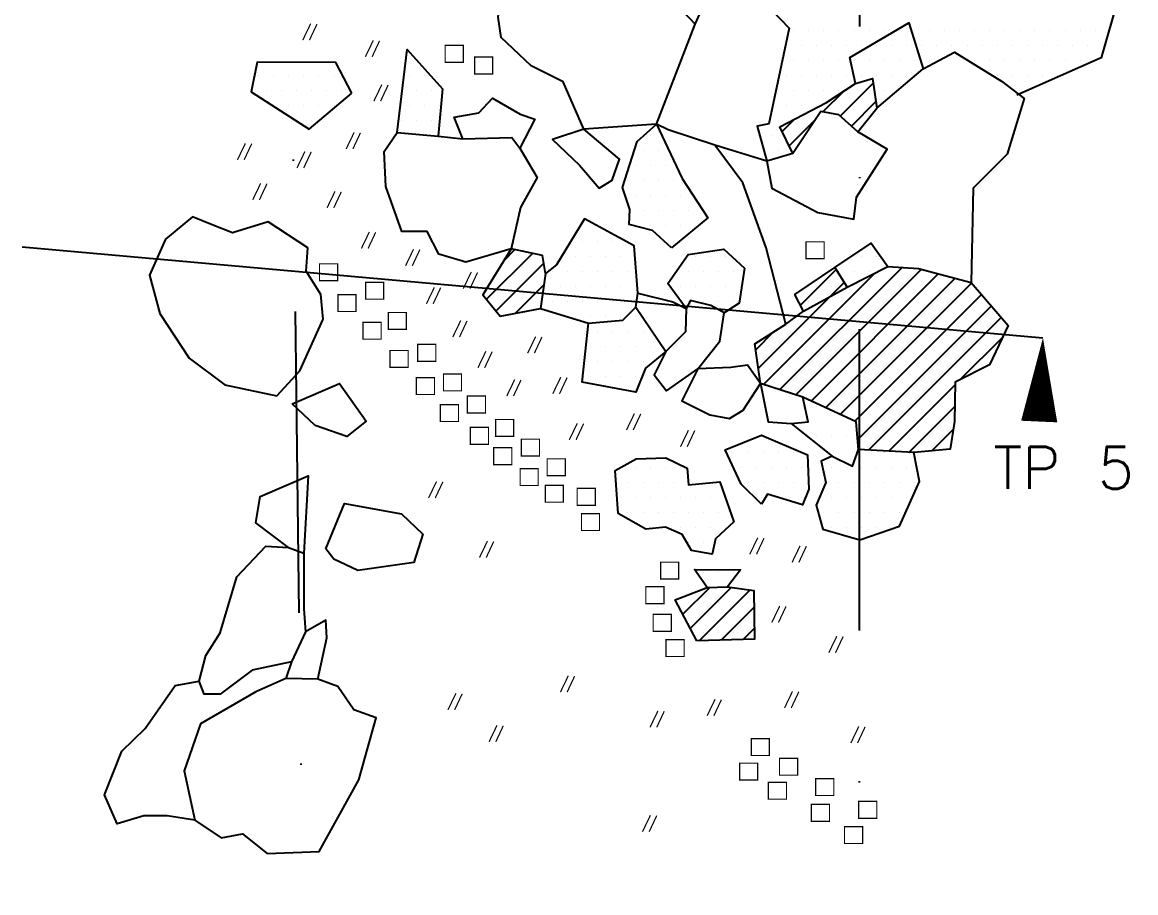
# Model space of a CAD drawing. Header units: metres. Extents: x 310 to 411, y -2126 to -1679.
# Drawn here: x 319.1 to 411.5, y -1927.8 to -1855.6 of the extents above; entities that cross this region are included whole.
import ezdxf

# ---------------------------------------------------------------- set-up
doc = ezdxf.new("R2010")
doc.units = ezdxf.units.M
doc.header["$LTSCALE"] = 25
doc.header["$MEASUREMENT"] = 0
doc.linetypes.add('STRICHPUNKTX2', pattern=[2, 1, -0.5, 0, -0.5])
doc.layers.get('0').update_dxf_attribs({"linetype": 'CONTINUOUS'})
for name, color, linetype in [('FEUER', 1, 'CONTINUOUS'), ('GRABUNGSGRENZE', 3, 'STRICHPUNKTX2'), ('STEINE', 4, 'CONTINUOUS'), ('STEINESCHRAFF', 4, 'CONTINUOUS'), ('TPROFIL', 3, 'CONTINUOUS')]:
    doc.layers.add(name, color=color, linetype=linetype)
doc.styles.get("Standard").update_dxf_attribs({"font": 'txt.shx'})

# ---------------------------------------------------------------- blocks, each defined once
blk = doc.blocks.new('*X2')
at = {"color": 0}
for p, q in [((350.935, -1837.56), (353.039, -1835.457)), ((350.938, -1835.79), (351.494, -1835.234)), ((351.026, -1839.238), (354.583, -1835.68)), ((351.833, -1840.198), (355.165, -1836.866)), ((352.64, -1841.159), (355.077, -1838.722)), ((353.447, -1842.119), (354.737, -1840.83)), ((386.983, -1863.384), (389.723, -1860.644)), ((385.553, -1863.047), (387.303, -1861.296)), ((387.911, -1864.224), (389.946, -1862.189)), ((382.159, -1864.673), (383.178, -1863.654)), ((382.738, -1865.862), (384.974, -1863.626)), ((359.102, -1875.356), (359.999, -1874.458)), ((357.643, -1878.582), (361.452, -1874.774)), ((358.428, -1879.565), (362.401, -1875.592)), ((380.617, -1885.66), (389.879, -1876.398)), ((381.956, -1886.089), (392.108, -1875.937)), ((383.295, -1886.518), (393.724, -1876.089)), ((383.675, -1879.067), (386.633, -1876.109)), ((384.56, -1887.02), (395.117, -1876.464)), ((360.009, -1879.752), (362.415, -1877.345)), ((385.77, -1887.579), (396.51, -1876.838)), ((386.149, -1878.361), (387.311, -1877.198)), ((386.979, -1888.137), (397.879, -1877.237)), ((388.189, -1888.695), (398.694, -1878.19)), ((380.189, -1884.321), (386.149, -1878.361)), ((388.432, -1890.219), (399.509, -1879.143)), ((389.331, -1891.088), (400.323, -1880.096)), ((379.976, -1882.766), (381.476, -1881.266)), ((396.965, -1885.222), (400.435, -1881.752)), ((391.004, -1891.183), (396.506, -1885.681)), ((392.676, -1891.279), (396.475, -1887.479)), ((394.569, -1891.154), (396.35, -1889.372)), ((373.937, -1904.714), (376.173, -1902.478)), ((374.543, -1905.877), (377.94, -1902.479)), ((375.278, -1906.909), (379.49, -1902.697)), ((373.332, -1903.552), (373.433, -1903.451)), ((377.101, -1906.854), (379.842, -1904.113)), ((378.924, -1906.798), (379.862, -1905.861))]:
    blk.add_line(p, q, dxfattribs=at)
blk = doc.blocks.new('RL')
at = {"layer": 'FEUER', "const_width": 0.1}
blk.add_lwpolyline([(0, -1.4), (0, 0), (1.5, 0), (1.5, -1.4), (0, -1.4)], dxfattribs=at)
blk = doc.blocks.new('HK')
at = {"layer": 'FEUER', "const_width": 0.1}
for points in [[(-0.662, -1.372), (0, 0)], [(0.523, -0.033), (-0.105, -1.372)]]:
    blk.add_lwpolyline(points, dxfattribs=at)
blk = doc.blocks.new('*X5')
at = {"color": 0}
for p, q in [((383.125, -1856.25), (383.125, -1856.25)), ((384.375, -1856.25), (384.375, -1856.25)), ((385.625, -1856.25), (385.625, -1856.25)), ((386.875, -1856.25), (386.875, -1856.25)), ((388.125, -1856.25), (388.125, -1856.25)), ((389.375, -1856.25), (389.375, -1856.25)), ((390.625, -1856.25), (390.625, -1856.25)), ((393.125, -1856.25), (393.125, -1856.25)), ((394.375, -1856.25), (394.375, -1856.25)), ((395.625, -1856.25), (395.625, -1856.25)), ((396.875, -1856.25), (396.875, -1856.25)), ((398.125, -1856.25), (398.125, -1856.25)), ((399.375, -1856.25), (399.375, -1856.25)), ((400.625, -1856.25), (400.625, -1856.25)), ((401.875, -1856.25), (401.875, -1856.25)), ((403.125, -1856.25), (403.125, -1856.25)), ((404.375, -1856.25), (404.375, -1856.25)), ((405.625, -1856.25), (405.625, -1856.25)), ((406.875, -1856.25), (406.875, -1856.25)), ((408.125, -1856.25), (408.125, -1856.25)), ((382.5, -1857.5), (382.5, -1857.5)), ((383.75, -1857.5), (383.75, -1857.5)), ((385, -1857.5), (385, -1857.5)), ((386.25, -1857.5), (386.25, -1857.5)), ((387.5, -1857.5), (387.5, -1857.5)), ((388.75, -1857.5), (388.75, -1857.5)), ((393.75, -1857.5), (393.75, -1857.5)), ((395, -1857.5), (395, -1857.5)), ((396.25, -1857.5), (396.25, -1857.5)), ((397.5, -1857.5), (397.5, -1857.5)), ((398.75, -1857.5), (398.75, -1857.5)), ((400, -1857.5), (400, -1857.5)), ((401.25, -1857.5), (401.25, -1857.5)), ((402.5, -1857.5), (402.5, -1857.5)), ((403.75, -1857.5), (403.75, -1857.5)), ((405, -1857.5), (405, -1857.5)), ((406.25, -1857.5), (406.25, -1857.5)), ((407.5, -1857.5), (407.5, -1857.5)), ((408.75, -1857.5), (408.75, -1857.5)), ((383.125, -1858.75), (383.125, -1858.75)), ((384.375, -1858.75), (384.375, -1858.75)), ((385.625, -1858.75), (385.625, -1858.75)), ((386.875, -1858.75), (386.875, -1858.75)), ((394.375, -1858.75), (394.375, -1858.75)), ((398.125, -1858.75), (398.125, -1858.75)), ((399.375, -1858.75), (399.375, -1858.75)), ((400.625, -1858.75), (400.625, -1858.75)), ((401.875, -1858.75), (401.875, -1858.75)), ((403.125, -1858.75), (403.125, -1858.75)), ((404.375, -1858.75), (404.375, -1858.75)), ((405.625, -1858.75), (405.625, -1858.75)), ((406.875, -1858.75), (406.875, -1858.75)), ((408.125, -1858.75), (408.125, -1858.75)), ((382.5, -1860), (382.5, -1860)), ((383.75, -1860), (383.75, -1860)), ((385, -1860), (385, -1860)), ((386.25, -1860), (386.25, -1860)), ((387.5, -1860), (387.5, -1860)), ((400, -1860), (400, -1860)), ((401.25, -1860), (401.25, -1860)), ((402.5, -1860), (402.5, -1860)), ((403.75, -1860), (403.75, -1860)), ((405, -1860), (405, -1860)), ((381.875, -1861.25), (381.875, -1861.25)), ((383.125, -1861.25), (383.125, -1861.25)), ((384.375, -1861.25), (384.375, -1861.25)), ((385.625, -1861.25), (385.625, -1861.25)), ((386.875, -1861.25), (386.875, -1861.25)), ((401.875, -1861.25), (401.875, -1861.25)), ((382.5, -1862.5), (382.5, -1862.5)), ((383.75, -1862.5), (383.75, -1862.5)), ((385, -1862.5), (385, -1862.5)), ((381.875, -1863.75), (381.875, -1863.75)), ((381.25, -1865), (381.25, -1865)), ((381.875, -1866.25), (381.875, -1866.25))]:
    blk.add_line(p, q, dxfattribs=at)
blk = doc.blocks.new('*X7')
at = {"color": 0}
for p, q in [((391.875, -1856.25), (391.875, -1856.25)), ((390, -1857.5), (390, -1857.5)), ((391.25, -1857.5), (391.25, -1857.5)), ((392.5, -1857.5), (392.5, -1857.5)), ((388.125, -1858.75), (388.125, -1858.75)), ((389.375, -1858.75), (389.375, -1858.75)), ((390.625, -1858.75), (390.625, -1858.75)), ((391.875, -1858.75), (391.875, -1858.75)), ((393.125, -1858.75), (393.125, -1858.75)), ((338.75, -1860), (338.75, -1860)), ((340, -1860), (340, -1860)), ((341.25, -1860), (341.25, -1860)), ((342.5, -1860), (342.5, -1860)), ((343.75, -1860), (343.75, -1860)), ((345, -1860), (345, -1860)), ((351.25, -1860), (351.25, -1860)), ((352.5, -1860), (352.5, -1860)), ((388.75, -1860), (388.75, -1860)), ((390, -1860), (390, -1860)), ((391.25, -1860), (391.25, -1860)), ((392.5, -1860), (392.5, -1860)), ((339.375, -1861.25), (339.375, -1861.25)), ((340.625, -1861.25), (340.625, -1861.25)), ((341.875, -1861.25), (341.875, -1861.25)), ((343.125, -1861.25), (343.125, -1861.25)), ((344.375, -1861.25), (344.375, -1861.25)), ((345.625, -1861.25), (345.625, -1861.25)), ((351.875, -1861.25), (351.875, -1861.25)), ((353.125, -1861.25), (353.125, -1861.25)), ((390.625, -1861.25), (390.625, -1861.25)), ((340, -1862.5), (340, -1862.5)), ((341.25, -1862.5), (341.25, -1862.5)), ((342.5, -1862.5), (342.5, -1862.5)), ((343.75, -1862.5), (343.75, -1862.5)), ((345, -1862.5), (345, -1862.5)), ((351.25, -1862.5), (351.25, -1862.5)), ((352.5, -1862.5), (352.5, -1862.5)), ((353.75, -1862.5), (353.75, -1862.5)), ((390, -1862.5), (390, -1862.5)), ((341.875, -1863.75), (341.875, -1863.75)), ((343.125, -1863.75), (343.125, -1863.75)), ((350.625, -1863.75), (350.625, -1863.75)), ((351.875, -1863.75), (351.875, -1863.75)), ((353.125, -1863.75), (353.125, -1863.75)), ((371.25, -1865), (371.25, -1865)), ((370.625, -1866.25), (370.625, -1866.25)), ((371.875, -1866.25), (371.875, -1866.25)), ((370, -1867.5), (370, -1867.5)), ((371.25, -1867.5), (371.25, -1867.5)), ((372.5, -1867.5), (372.5, -1867.5)), ((369.375, -1868.75), (369.375, -1868.75)), ((370.625, -1868.75), (370.625, -1868.75)), ((371.875, -1868.75), (371.875, -1868.75)), ((373.125, -1868.75), (373.125, -1868.75)), ((370, -1870), (370, -1870)), ((371.25, -1870), (371.25, -1870)), ((372.5, -1870), (372.5, -1870)), ((373.75, -1870), (373.75, -1870)), ((370.625, -1871.25), (370.625, -1871.25)), ((371.875, -1871.25), (371.875, -1871.25)), ((373.125, -1871.25), (373.125, -1871.25)), ((374.375, -1871.25), (374.375, -1871.25)), ((375.625, -1871.25), (375.625, -1871.25)), ((366.25, -1872.5), (366.25, -1872.5)), ((370, -1872.5), (370, -1872.5)), ((371.25, -1872.5), (371.25, -1872.5)), ((372.5, -1872.5), (372.5, -1872.5)), ((373.75, -1872.5), (373.75, -1872.5)), ((375, -1872.5), (375, -1872.5)), ((365.625, -1873.75), (365.625, -1873.75)), ((366.875, -1873.75), (366.875, -1873.75)), ((368.125, -1873.75), (368.125, -1873.75)), ((373.125, -1873.75), (373.125, -1873.75)), ((365, -1875), (365, -1875)), ((366.25, -1875), (366.25, -1875)), ((367.5, -1875), (367.5, -1875)), ((368.75, -1875), (368.75, -1875)), ((375, -1875), (375, -1875)), ((376.25, -1875), (376.25, -1875)), ((377.5, -1875), (377.5, -1875)), ((388.75, -1875), (388.75, -1875)), ((390, -1875), (390, -1875)), ((363.125, -1876.25), (363.125, -1876.25)), ((364.375, -1876.25), (364.375, -1876.25)), ((365.625, -1876.25), (365.625, -1876.25)), ((366.875, -1876.25), (366.875, -1876.25)), ((368.125, -1876.25), (368.125, -1876.25)), ((369.375, -1876.25), (369.375, -1876.25)), ((374.375, -1876.25), (374.375, -1876.25)), ((375.625, -1876.25), (375.625, -1876.25)), ((376.875, -1876.25), (376.875, -1876.25)), ((378.125, -1876.25), (378.125, -1876.25)), ((386.875, -1876.25), (386.875, -1876.25)), ((388.125, -1876.25), (388.125, -1876.25)), ((389.375, -1876.25), (389.375, -1876.25)), ((362.5, -1877.5), (362.5, -1877.5)), ((363.75, -1877.5), (363.75, -1877.5)), ((365, -1877.5), (365, -1877.5)), ((366.25, -1877.5), (366.25, -1877.5)), ((367.5, -1877.5), (367.5, -1877.5)), ((368.75, -1877.5), (368.75, -1877.5)), ((370, -1877.5), (370, -1877.5)), ((373.75, -1877.5), (373.75, -1877.5)), ((375, -1877.5), (375, -1877.5)), ((376.25, -1877.5), (376.25, -1877.5)), ((377.5, -1877.5), (377.5, -1877.5)), ((378.75, -1877.5), (378.75, -1877.5)), ((385, -1877.5), (385, -1877.5)), ((386.25, -1877.5), (386.25, -1877.5)), ((387.5, -1877.5), (387.5, -1877.5)), ((363.125, -1878.75), (363.125, -1878.75)), ((364.375, -1878.75), (364.375, -1878.75)), ((365.625, -1878.75), (365.625, -1878.75)), ((366.875, -1878.75), (366.875, -1878.75)), ((368.125, -1878.75), (368.125, -1878.75)), ((369.375, -1878.75), (369.375, -1878.75)), ((374.375, -1878.75), (374.375, -1878.75)), ((375.625, -1878.75), (375.625, -1878.75)), ((376.875, -1878.75), (376.875, -1878.75)), ((378.125, -1878.75), (378.125, -1878.75)), ((384.375, -1878.75), (384.375, -1878.75)), ((365, -1880), (365, -1880)), ((366.25, -1880), (366.25, -1880)), ((367.5, -1880), (367.5, -1880)), ((368.75, -1880), (368.75, -1880)), ((370, -1880), (370, -1880)), ((366.875, -1881.25), (366.875, -1881.25)), ((368.125, -1881.25), (368.125, -1881.25)), ((369.375, -1881.25), (369.375, -1881.25)), ((370.625, -1881.25), (370.625, -1881.25)), ((366.25, -1882.5), (366.25, -1882.5)), ((367.5, -1882.5), (367.5, -1882.5)), ((368.75, -1882.5), (368.75, -1882.5)), ((370, -1882.5), (370, -1882.5)), ((371.25, -1882.5), (371.25, -1882.5)), ((366.875, -1883.75), (366.875, -1883.75)), ((368.125, -1883.75), (368.125, -1883.75)), ((369.375, -1883.75), (369.375, -1883.75)), ((370.625, -1883.75), (370.625, -1883.75)), ((366.25, -1885), (366.25, -1885)), ((367.5, -1885), (367.5, -1885)), ((368.75, -1885), (368.75, -1885)), ((370, -1885), (370, -1885)), ((385, -1887.5), (385, -1887.5)), ((385, -1890), (385, -1890)), ((386.25, -1890), (386.25, -1890)), ((387.5, -1890), (387.5, -1890)), ((378.125, -1891.25), (378.125, -1891.25)), ((379.375, -1891.25), (379.375, -1891.25)), ((380.625, -1891.25), (380.625, -1891.25)), ((381.875, -1891.25), (381.875, -1891.25)), ((383.125, -1891.25), (383.125, -1891.25)), ((386.875, -1891.25), (386.875, -1891.25)), ((388.125, -1891.25), (388.125, -1891.25)), ((389.375, -1891.25), (389.375, -1891.25)), ((390.625, -1891.25), (390.625, -1891.25)), ((391.875, -1891.25), (391.875, -1891.25)), ((370, -1892.5), (370, -1892.5)), ((371.25, -1892.5), (371.25, -1892.5)), ((372.5, -1892.5), (372.5, -1892.5)), ((373.75, -1892.5), (373.75, -1892.5)), ((378.75, -1892.5), (378.75, -1892.5)), ((380, -1892.5), (380, -1892.5)), ((381.25, -1892.5), (381.25, -1892.5)), ((382.5, -1892.5), (382.5, -1892.5)), ((383.75, -1892.5), (383.75, -1892.5)), ((386.25, -1892.5), (386.25, -1892.5)), ((387.5, -1892.5), (387.5, -1892.5)), ((388.75, -1892.5), (388.75, -1892.5)), ((390, -1892.5), (390, -1892.5)), ((391.25, -1892.5), (391.25, -1892.5)), ((392.5, -1892.5), (392.5, -1892.5)), ((369.375, -1893.75), (369.375, -1893.75)), ((370.625, -1893.75), (370.625, -1893.75)), ((371.875, -1893.75), (371.875, -1893.75)), ((373.125, -1893.75), (373.125, -1893.75)), ((376.875, -1893.75), (376.875, -1893.75)), ((379.375, -1893.75), (379.375, -1893.75)), ((380.625, -1893.75), (380.625, -1893.75)), ((381.875, -1893.75), (381.875, -1893.75)), ((383.125, -1893.75), (383.125, -1893.75)), ((386.875, -1893.75), (386.875, -1893.75)), ((388.125, -1893.75), (388.125, -1893.75)), ((389.375, -1893.75), (389.375, -1893.75)), ((390.625, -1893.75), (390.625, -1893.75)), ((391.875, -1893.75), (391.875, -1893.75)), ((393.125, -1893.75), (393.125, -1893.75)), ((368.75, -1895), (368.75, -1895)), ((370, -1895), (370, -1895)), ((371.25, -1895), (371.25, -1895)), ((372.5, -1895), (372.5, -1895)), ((373.75, -1895), (373.75, -1895)), ((375, -1895), (375, -1895)), ((376.25, -1895), (376.25, -1895)), ((380, -1895), (380, -1895)), ((382.5, -1895), (382.5, -1895)), ((383.75, -1895), (383.75, -1895)), ((386.25, -1895), (386.25, -1895)), ((387.5, -1895), (387.5, -1895)), ((388.75, -1895), (388.75, -1895)), ((390, -1895), (390, -1895)), ((391.25, -1895), (391.25, -1895)), ((392.5, -1895), (392.5, -1895)), ((369.375, -1896.25), (369.375, -1896.25)), ((370.625, -1896.25), (370.625, -1896.25)), ((371.875, -1896.25), (371.875, -1896.25)), ((373.125, -1896.25), (373.125, -1896.25)), ((374.375, -1896.25), (374.375, -1896.25)), ((375.625, -1896.25), (375.625, -1896.25)), ((376.875, -1896.25), (376.875, -1896.25)), ((385.625, -1896.25), (385.625, -1896.25)), ((386.875, -1896.25), (386.875, -1896.25)), ((388.125, -1896.25), (388.125, -1896.25)), ((389.375, -1896.25), (389.375, -1896.25)), ((390.625, -1896.25), (390.625, -1896.25)), ((391.875, -1896.25), (391.875, -1896.25)), ((371.25, -1897.5), (371.25, -1897.5)), ((373.75, -1897.5), (373.75, -1897.5)), ((375, -1897.5), (375, -1897.5)), ((376.25, -1897.5), (376.25, -1897.5)), ((377.5, -1897.5), (377.5, -1897.5)), ((386.25, -1897.5), (386.25, -1897.5)), ((387.5, -1897.5), (387.5, -1897.5)), ((388.75, -1897.5), (388.75, -1897.5)), ((390, -1897.5), (390, -1897.5)), ((391.25, -1897.5), (391.25, -1897.5)), ((374.375, -1898.75), (374.375, -1898.75)), ((375.625, -1898.75), (375.625, -1898.75)), ((375.625, -1901.25), (375.625, -1901.25)), ((376.875, -1901.25), (376.875, -1901.25)), ((378.125, -1901.25), (378.125, -1901.25)), ((376.25, -1902.5), (376.25, -1902.5)), ((377.5, -1902.5), (377.5, -1902.5)), ((374.375, -1903.75), (374.375, -1903.75)), ((375.625, -1903.75), (375.625, -1903.75)), ((376.875, -1903.75), (376.875, -1903.75)), ((378.125, -1903.75), (378.125, -1903.75)), ((379.375, -1903.75), (379.375, -1903.75)), ((375, -1905), (375, -1905)), ((376.25, -1905), (376.25, -1905)), ((377.5, -1905), (377.5, -1905)), ((378.75, -1905), (378.75, -1905)), ((375.625, -1906.25), (375.625, -1906.25)), ((376.875, -1906.25), (376.875, -1906.25)), ((378.125, -1906.25), (378.125, -1906.25)), ((379.375, -1906.25), (379.375, -1906.25))]:
    blk.add_line(p, q, dxfattribs=at)
blk = doc.blocks.new('PFEIL')
at = {"layer": 'TPROFIL'}
blk.add_lwpolyline([(0, 0, 0, 3, 0), (6.537, -2.372, 3, 3, 0)], format="xyseb", dxfattribs=at)

msp = doc.modelspace()

# ---------------------------------------------------------------- linework, layer by layer
at = {"layer": 'GRABUNGSGRENZE'}
for points in [[(339.294, -1679.202), (343.992, -2059.239)], [(388.706, -1680.649), (388.44, -2059.942)]]:
    msp.add_lwpolyline(points, dxfattribs=at)
at = {"layer": 'STEINE'}
for points in [[(349.751, -1845.952), (345.574, -1845.742), (342.067, -1840.286), (343.146, -1834.022), (341.882, -1827.703), (342.96, -1821.744), (344.603, -1813.137), (350.923, -1810.752), (354.237, -1808.77), (356.479, -1808.366), (358.009, -1807.451), (368.808, -1807.365), (371.558, -1808.133), (374.153, -1810.735), (384.637, -1817.118), (391.658, -1823.903), (400.662, -1832.271), (407.48, -1838.241), (411.49, -1848.486), (408.622, -1858.569), (401.639, -1861.666)], [(371.732, -1864.068), (365.72, -1864.467), (363.994, -1860.542), (361.347, -1859.214), (358.854, -1856.867), (358.602, -1855.185), (358.963, -1852.027), (363.752, -1852.034), (366.195, -1853.209), (368.183, -1852.601), (371.39, -1854.185), (373.936, -1854.698), (374.953, -1855.769)], [(371.732, -1864.068), (374.953, -1855.769), (376.384, -1852.562), (379.187, -1852.362), (382.747, -1856.086), (381.055, -1864.031), (380.086, -1864.233), (380.897, -1867.138)], [(388.242, -1860.679), (387.787, -1858.539), (392.682, -1855.642), (393.848, -1859.464)], [(350.233, -1864.75), (351.058, -1857.874), (354.008, -1861.139), (353.646, -1865.061)], [(388.44, -1864.704), (390.022, -1862.719), (393.848, -1859.464), (396.448, -1858.093), (400.367, -1860.493), (402.25, -1861.922), (400.817, -1866.555), (398.011, -1869.353), (397.847, -1877.198)], [(346.468, -1861.484), (345.148, -1858.935), (338.627, -1858.926), (338.114, -1861.37), (342.949, -1864.485), (346.468, -1861.484)], [(383.038, -1866.479), (381.971, -1864.287), (385.846, -1862.255), (388.242, -1860.679), (389.669, -1860.273), (390.022, -1862.719)], [(355.684, -1865.268), (354.973, -1863.483), (357.011, -1863.13), (358.134, -1861.909), (360.424, -1863.237), (361.646, -1863.646), (360.42, -1866.038)], [(388.44, -1864.704), (386.863, -1863.275), (385.386, -1863.018), (383.038, -1866.479), (380.897, -1867.138), (381.302, -1869.38), (385.119, -1871.372), (388.124, -1871.937), (388.331, -1870.103), (390.883, -1866.133), (388.44, -1864.704)], [(372.991, -1874.309), (371.414, -1872.881), (369.479, -1872.368), (369.531, -1871.146), (368.923, -1869.311), (370.151, -1865.492), (371.732, -1864.068), (373.865, -1868.554), (376, -1871.817), (372.991, -1874.309)], [(382.457, -1880.64), (380.836, -1874.321), (378.908, -1868.918), (376.569, -1865.807), (372.699, -1864.528), (371.732, -1864.068)], [(359.695, -1874.392), (355.923, -1875.507), (353.683, -1874.842), (352.718, -1872.956), (350.629, -1872.952), (349.31, -1869.232), (349.161, -1866.328), (350.233, -1864.75), (353.646, -1865.061), (355.684, -1865.268), (359.759, -1865.172), (360.42, -1866.038), (361.843, -1868.486), (360.464, -1870.98), (359.695, -1874.392)], [(365.72, -1864.467), (363.121, -1865.329), (365.359, -1867.472), (366.987, -1869.359), (368.058, -1868.699), (368.671, -1866.967), (365.72, -1864.467)], [(380.897, -1867.138), (376.569, -1865.807)], [(342.677, -1876.252), (342.833, -1874.317), (339.525, -1872.172), (336.569, -1873.085), (334.889, -1872.42), (333.26, -1871.756), (331.015, -1873.586), (329.687, -1876.59), (330.548, -1879.75), (332.988, -1883.472), (335.939, -1885.667), (340.268, -1886.59), (342.156, -1884.504), (344.098, -1880.228), (343.897, -1878.19), (342.677, -1876.252)], [(370.029, -1879.246), (370.184, -1878.075), (369.884, -1874.152), (365.761, -1871.905), (363.463, -1875.722), (362.545, -1876.434), (362.133, -1879.337), (366.105, -1880.565)], [(362.545, -1876.434), (362.292, -1874.956), (359.695, -1874.392), (357.346, -1878.209), (358.77, -1879.994), (362.133, -1879.337)], [(374.206, -1879.354), (372.681, -1877.264), (374.365, -1874.872), (377.321, -1874.417), (379.051, -1875.999), (378.588, -1878.902), (377.364, -1879.716)], [(386.539, -1875.959), (389.548, -1873.926), (390.92, -1875.864)], [(380.361, -1885.578), (379.907, -1882.266), (382.457, -1880.64), (383.936, -1879.572), (387.556, -1877.591), (390.92, -1875.864), (393.467, -1876.02), (397.847, -1877.198), (400.898, -1880.768), (399.365, -1884.026), (396.51, -1885.449), (396.454, -1888.709), (396.095, -1891.001), (393.088, -1891.302)], [(383.936, -1879.572), (383.225, -1878.196), (386.539, -1875.959), (387.556, -1877.591)], [(370.184, -1878.075), (373.086, -1878.792), (374.206, -1879.354)], [(375.167, -1884.348), (377.004, -1882.058), (377.364, -1879.716), (376.244, -1879.103), (374.564, -1878.693), (374.206, -1879.354), (374.152, -1881.29), (372.52, -1882.918), (371.549, -1884.852), (372.566, -1886.178), (375.167, -1884.348)], [(372.52, -1882.918), (370.837, -1884.291), (370.019, -1886.276), (365.588, -1885.455), (366.105, -1880.565), (368.958, -1880.315), (370.029, -1879.246), (372.52, -1882.918)], [(380.361, -1885.578), (379.294, -1884.048), (377.918, -1884.25), (375.167, -1884.348), (373.839, -1886.995), (376.18, -1888.17), (377.81, -1888.478), (378.932, -1887.767), (380.361, -1885.578)], [(341.541, -1887.254), (345.466, -1885.579), (347.652, -1888.689), (346.071, -1889.961), (343.423, -1889.04), (341.541, -1887.254)], [(380.361, -1885.578), (381.019, -1888.738), (382.904, -1888.893), (384.33, -1888.742), (383.875, -1886.704)], [(382.904, -1888.893), (386.313, -1891.598), (387.993, -1892.416), (388.504, -1891.041), (388.304, -1888.748), (383.875, -1886.704), (380.361, -1885.578)], [(380.449, -1895.563), (378.77, -1893.93), (377.45, -1891.076), (380.457, -1889.858), (384.275, -1891.493), (384.373, -1894.346), (383.862, -1895.619), (380.959, -1894.749), (380.449, -1895.563)], [(386.313, -1891.598), (385.395, -1892.004), (385.8, -1893.788), (384.982, -1895.671), (385.54, -1897.659), (388.595, -1898.529), (391.908, -1897.414), (393.544, -1893.697), (393.088, -1891.302), (388.504, -1891.041)], [(368.578, -1896.361), (368.328, -1892.795), (370.062, -1891.829), (372.507, -1891.731), (374.289, -1892.599), (374.389, -1893.975), (376.987, -1893.724), (378.154, -1897.037), (376.624, -1898.461), (376.367, -1899.734), (374.636, -1899.426), (373.873, -1898.101), (372.499, -1897.487), (370.868, -1897.638), (368.578, -1896.361)], [(341.218, -1899.174), (338.521, -1897.133), (338.881, -1894.943), (342.857, -1893.216), (342.491, -1899.634)], [(344.325, -1899.281), (345.859, -1895.513), (350.595, -1896.386), (352.376, -1898.07), (351.608, -1900.412), (346.972, -1901.067), (344.986, -1900.148), (344.325, -1899.281)], [(341.459, -1908.65), (338.198, -1909.358), (335.546, -1911.341), (334.221, -1911.339), (333.815, -1910.269), (334.379, -1908.13), (335.553, -1906.247), (336.935, -1901.613), (339.333, -1899.07), (341.218, -1899.174), (342.491, -1899.634), (342.484, -1904.27), (342.634, -1906.155), (341.459, -1908.65)], [(375.956, -1902.485), (374.888, -1901.006), (378.709, -1901.011), (377.637, -1902.436)], [(375.083, -1906.915), (373.305, -1903.5), (375.956, -1902.485), (377.637, -1902.436), (379.827, -1902.745), (379.872, -1906.77), (375.083, -1906.915)], [(343.647, -1910.079), (344.416, -1906.667), (344.317, -1905.19), (342.634, -1906.155)], [(341.459, -1908.65), (340.998, -1910.025)], [(333.442, -1921.781), (331.15, -1921.421), (329.214, -1921.419), (327.023, -1922.078), (325.956, -1919.682), (327.388, -1916.067), (329.327, -1914.185), (331.828, -1910.623), (333.815, -1910.269)], [(333.442, -1921.781), (335.63, -1923.262), (337.414, -1922.908), (339.449, -1924.541), (343.779, -1924.394), (347.048, -1918.439), (348.482, -1913.296), (346.649, -1912.631), (345.328, -1910.693), (343.647, -1910.079), (340.998, -1910.025), (338.501, -1911.142), (333.912, -1913.784), (332.582, -1917.705), (333.442, -1921.781)]]:
    msp.add_lwpolyline(points, dxfattribs=at)
at = {"layer": 'TPROFIL'}
msp.add_lwpolyline([(319.144, -1874.24), (403.795, -1881.776)], dxfattribs=at)

# ---------------------------------------------------------------- block references
at = {"layer": 'FEUER'}
for name, p in [('*X2', (0, 0)), ('HK', (343.064, -1855.723)), ('HK', (348.258, -1857.106)), ('RL', (354.217, -1857.522)), ('RL', (356.661, -1858.494)), ('HK', (348.966, -1860.775)), ('HK', (346.667, -1864.745)), ('HK', (337.649, -1865.649)), ('HK', (342.59, -1866.318)), ('HK', (338.918, -1868.962)), ('HK', (345.081, -1869.633)), ('HK', (347.929, -1873)), ('HK', (351.595, -1874.431)), ('RL', (384.148, -1873.816)), ('RL', (343.799, -1875.643)), ('HK', (356.381, -1876.323)), ('RL', (347.617, -1877.176)), ('RL', (345.324, -1878.192)), ('HK', (353.322, -1877.592)), ('RL', (349.499, -1879.675)), ('RL', (347.409, -1880.487)), ('HK', (355.509, -1880.346)), ('HK', (361.722, -1881.68)), ('RL', (349.647, -1882.834)), ('RL', (351.94, -1882.328)), ('HK', (357.594, -1882.896)), ('RL', (354.076, -1884.776)), ('RL', (351.834, -1885.078)), ('HK', (359.985, -1885.243)), ('HK', (363.806, -1885.045)), ('RL', (356.06, -1886.613)), ('RL', (353.818, -1887.323)), ('HK', (369.914, -1888.059)), ('RL', (356.311, -1889.211)), ('RL', (358.401, -1888.552)), ('HK', (365.176, -1888.868)), ('HK', (374.395, -1889.441)), ('RL', (360.538, -1890.185)), ('RL', (358.245, -1890.895)), ('RL', (362.675, -1891.819)), ('RL', (360.433, -1892.63)), ('HK', (353.503, -1893.69)), ('RL', (362.519, -1894.009)), ('RL', (365.168, -1894.267)), ('RL', (365.521, -1896.357)), ('HK', (357.724, -1898.638)), ('HK', (380.139, -1898.364)), ('HK', (383.653, -1899.032)), ('RL', (372.087, -1900.39)), ('RL', (370.862, -1902.426)), ('HK', (381.965, -1904.022)), ('RL', (371.47, -1904.72)), ('RL', (372.536, -1906.81)), ('HK', (386.699, -1906.525)), ('HK', (364.432, -1909.804)), ('HK', (355.108, -1911.268)), ('HK', (383.024, -1911.104)), ('HK', (376.605, -1911.757)), ('HK', (371.866, -1912.718)), ('HK', (358.517, -1913.922)), ('HK', (388.522, -1914.016)), ('RL', (379.605, -1915.022)), ('RL', (378.635, -1917.058)), ('RL', (381.946, -1916.655)), ('RL', (381.027, -1918.641)), ('RL', (384.95, -1918.341)), ('RL', (384.59, -1920.48)), ('RL', (388.513, -1920.231)), ('HK', (371.242, -1921.377)), ('RL', (387.338, -1922.318))]:
    msp.add_blockref(name, p, dxfattribs=at)
at = {"layer": 'STEINESCHRAFF'}
for name in ['*X5', '*X7']:
    msp.add_blockref(name, (0, 0), dxfattribs=at)
at = {"layer": 'TPROFIL', "rotation": 287.3769717164329}
msp.add_blockref('PFEIL', (403.795, -1881.776), dxfattribs=at)

# ---------------------------------------------------------------- texts
at = {"layer": 'TPROFIL'}
msp.add_text('TP 5', height=3.5, dxfattribs=at).set_placement((399.682, -1894.309))

doc.saveas('drawing.dxf')
